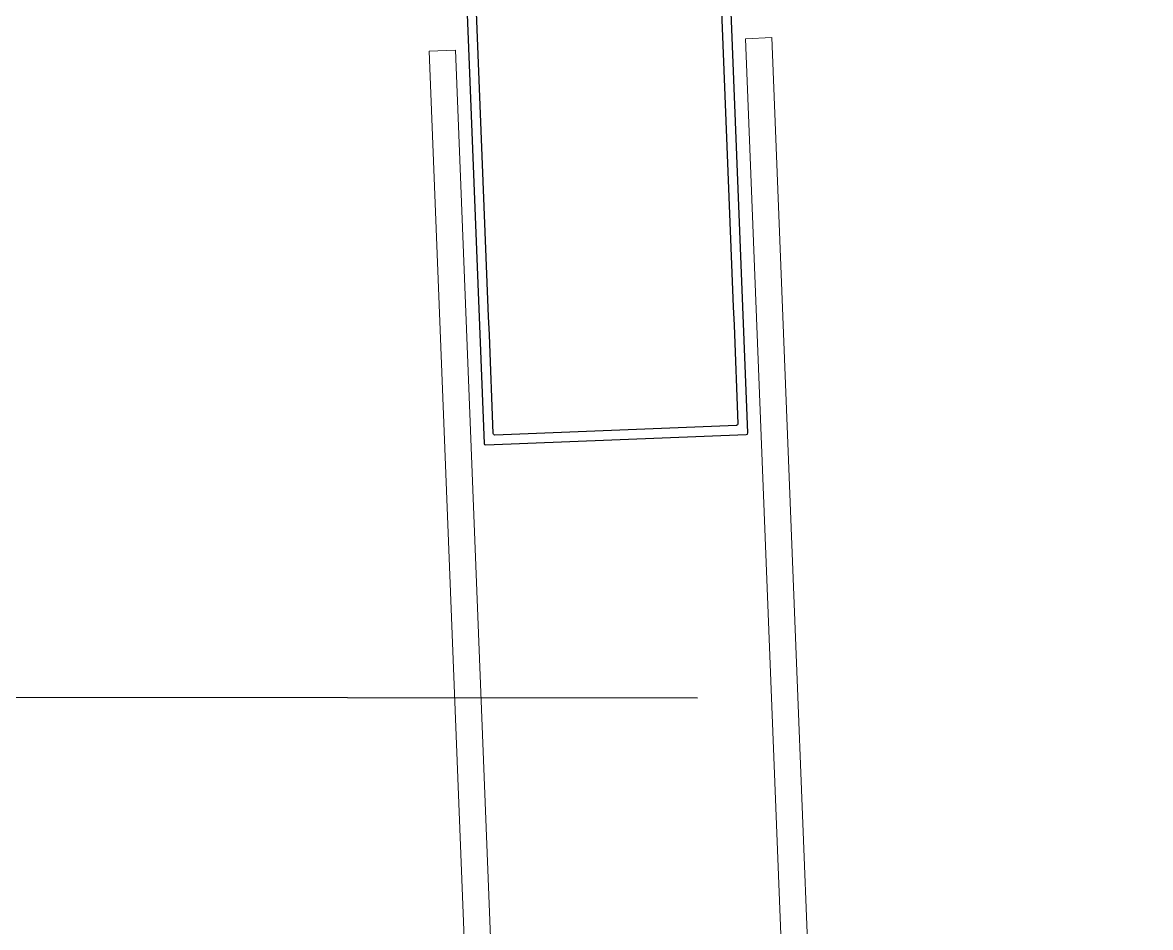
# Model space of a CAD drawing. Header units: millimetres. Extents: x 62878 to 70819, y -67946 to -61850.
# Drawn here: x 65517.22 to 65538.59, y -61881.62 to -61864.47 of the extents above; entities that cross this region are included whole.
import ezdxf

# ---------------------------------------------------------------- set-up
doc = ezdxf.new("R2010")
doc.units = ezdxf.units.MM
doc.linetypes.add('HIDDEN', pattern=[0.375, 0.25, -0.125])
for name, color, linetype, lineweight in [('Dog_dos_yeni', 63, 'Continuous', 5), ('DOGRAMA', 171, 'Continuous', 0), ('DUV.ALÇ.-yeni', 20, 'Continuous', 25)]:
    doc.layers.add(name, color=color, linetype=linetype, lineweight=lineweight)

msp = doc.modelspace()

# ---------------------------------------------------------------- linework, layer by layer
at = {"layer": 'Dog_dos_yeni'}
for points in [[(65520.85950243125, -61895.19382827137), (65537.84624745938, -61894.52264025684), (65537.8265066354, -61894.02303010898), (65532.58060008265, -61894.2303087605), (65531.41589146916, -61864.7533100353), (65530.91628132128, -61864.77305085925), (65532.08098993473, -61894.25004958443), (65526.585278308, -61894.46719864798), (65525.42056969453, -61864.9901999228), (65524.92095954665, -61865.00994074676), (65526.08566816011, -61894.48693947196), (65520.83976160731, -61894.69421812349), (65520.85950243125, -61895.19382827137)], [(65520.85950243125, -61895.19382827154), (65537.84624745938, -61894.52264025704), (65537.8265066354, -61894.02303010917), (65532.58060008265, -61894.2303087607), (65531.41589146916, -61864.75331003549), (65530.91628132127, -61864.77305085944), (65532.08098993473, -61894.25004958465), (65526.58527830802, -61894.46719864818), (65525.42056969452, -61864.99019992298), (65524.92095954666, -61865.00994074694), (65526.08566816012, -61894.48693947215), (65520.83976160733, -61894.69421812368), (65520.85950243125, -61895.19382827154)]]:
    msp.add_lwpolyline(points, close=True, dxfattribs=at)
at = {"layer": 'DOGRAMA', "lineweight": -2, "ltscale": 0.5}
msp.add_lwpolyline([(65525.54916610941, -61861.9127232028), (65525.9653026784, -61872.44450512021, 0.4142135623729288), (65525.99646373672, -61872.47329727966), (65530.93261199778, -61872.27825793896, 0.4142135623729288), (65530.96140415724, -61872.24709688064), (65530.54526758821, -61861.71531496324, 0.4142135623732619)], format="xyb", dxfattribs=at)
msp.add_lwpolyline([(65530.68678854901, -61869.85607486741), (65530.70060712579, -61870.20580197092), (65530.77443780738, -61872.07434392403, -0.4142135623730953), (65530.74564564795, -61872.10550498233), (65526.16921669334, -61872.28633092977, -0.4142135623730951), (65526.13805563496, -61872.25753877034), (65526.06422495341, -61870.38899681724), (65526.05040637662, -61870.03926971374), (65525.75271475139, -61862.50514868363, -0.4142135623730951), (65525.78150691085, -61862.47398762532), (65530.35793586542, -61862.29316167788, -0.4142135623722071), (65530.38909692375, -61862.32195383731)], format="xyb", close=True, dxfattribs=at)
at = {"layer": 'DUV.ALÇ.-yeni', "linetype": 'HIDDEN', "ltscale": 75}
msp.add_line((65426.88257054253, -61877.20542873688), (66240.41246883164, -61877.68313121442), dxfattribs=at)

doc.saveas('drawing.dxf')
